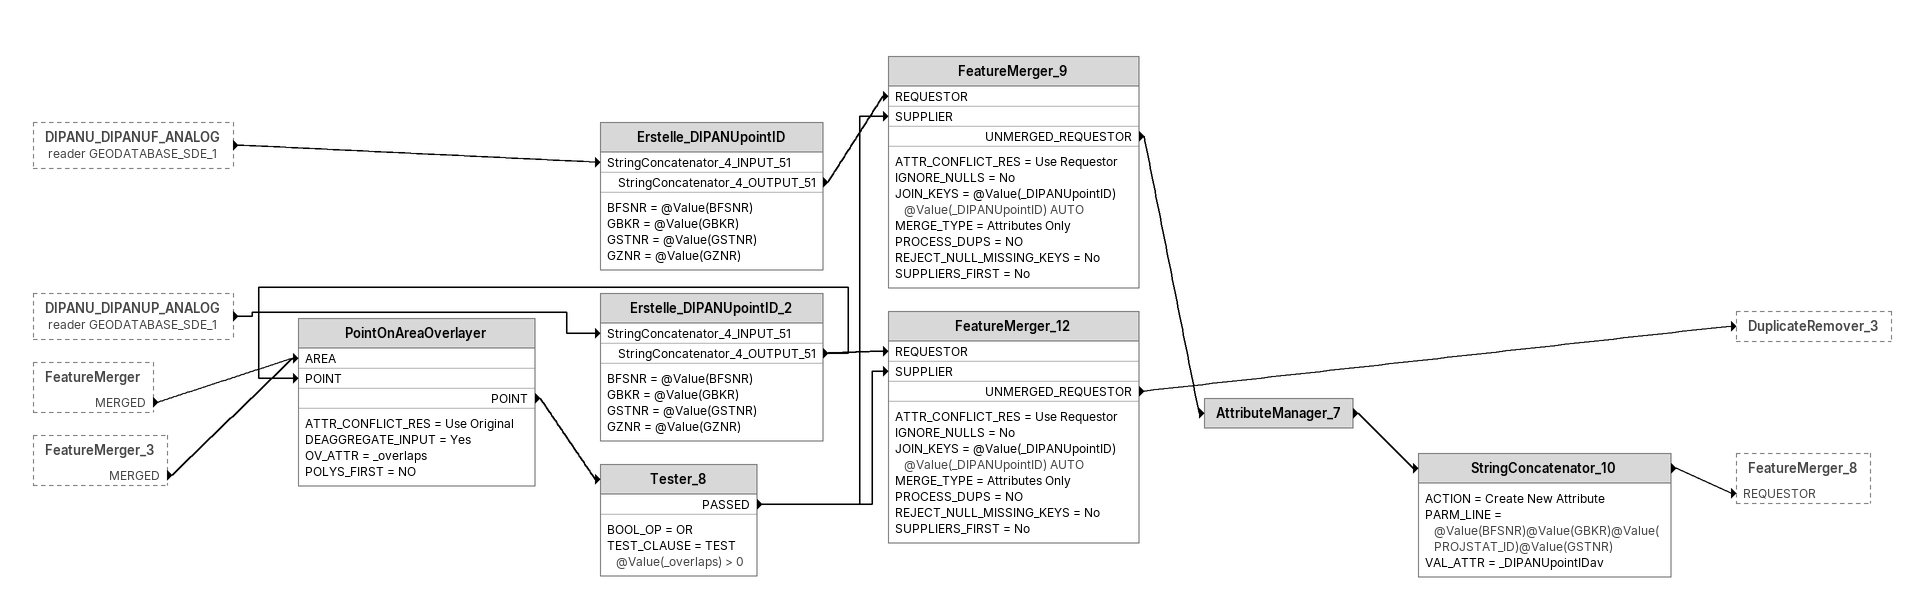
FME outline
DIPANU_DIPANUF_ANALOG (reader GEODATABASE_SDE_1) [outside]
    -> Erstelle_DIPANUpointID [StringConcatenator_4_INPUT_51]
DIPANU_DIPANUP_ANALOG (reader GEODATABASE_SDE_1) [outside]
    -> Erstelle_DIPANUpointID_2 [StringConcatenator_4_INPUT_51]
FeatureMerger [outside]
    MERGED -> PointOnAreaOverlayer [AREA]
FeatureMerger_3 [outside]
    MERGED -> PointOnAreaOverlayer [AREA]
Erstelle_DIPANUpointID
    BFSNR = @Value(BFSNR)
    GBKR = @Value(GBKR)
    GSTNR = @Value(GSTNR)
    GZNR = @Value(GZNR)
    StringConcatenator_4_OUTPUT_51 -> FeatureMerger_9 [REQUESTOR]
Erstelle_DIPANUpointID_2
    BFSNR = @Value(BFSNR)
    GBKR = @Value(GBKR)
    GSTNR = @Value(GSTNR)
    GZNR = @Value(GZNR)
    StringConcatenator_4_OUTPUT_51 -> PointOnAreaOverlayer [POINT]
    StringConcatenator_4_OUTPUT_51 -> FeatureMerger_12 [REQUESTOR]
PointOnAreaOverlayer
    ATTR_CONFLICT_RES = Use Original
    DEAGGREGATE_INPUT = Yes
    OV_ATTR = _overlaps
    POLYS_FIRST = NO
    POINT -> Tester_8
Tester_8
    BOOL_OP = OR
    TEST_CLAUSE = TEST @Value(_overlaps) > 0
    PASSED -> FeatureMerger_12 [SUPPLIER]
    PASSED -> FeatureMerger_9 [SUPPLIER]
FeatureMerger_9
    ATTR_CONFLICT_RES = Use Requestor
    IGNORE_NULLS = No
    JOIN_KEYS = @Value(_DIPANUpointID) @Value(_DIPANUpointID) AUTO
    MERGE_TYPE = Attributes Only
    PROCESS_DUPS = NO
    REJECT_NULL_MISSING_KEYS = No
    SUPPLIERS_FIRST = No
    UNMERGED_REQUESTOR -> AttributeManager_7
AttributeManager_7
    -> StringConcatenator_10
StringConcatenator_10
    ACTION = Create New Attribute
    PARM_LINE = @Value(BFSNR)@Value(GBKR)@Value(PROJSTAT_ID)@Value(GSTNR)
    VAL_ATTR = _DIPANUpointIDav
    -> FeatureMerger_8 [REQUESTOR]
FeatureMerger_12
    ATTR_CONFLICT_RES = Use Requestor
    IGNORE_NULLS = No
    JOIN_KEYS = @Value(_DIPANUpointID) @Value(_DIPANUpointID) AUTO
    MERGE_TYPE = Attributes Only
    PROCESS_DUPS = NO
    REJECT_NULL_MISSING_KEYS = No
    SUPPLIERS_FIRST = No
    UNMERGED_REQUESTOR -> DuplicateRemover_3
